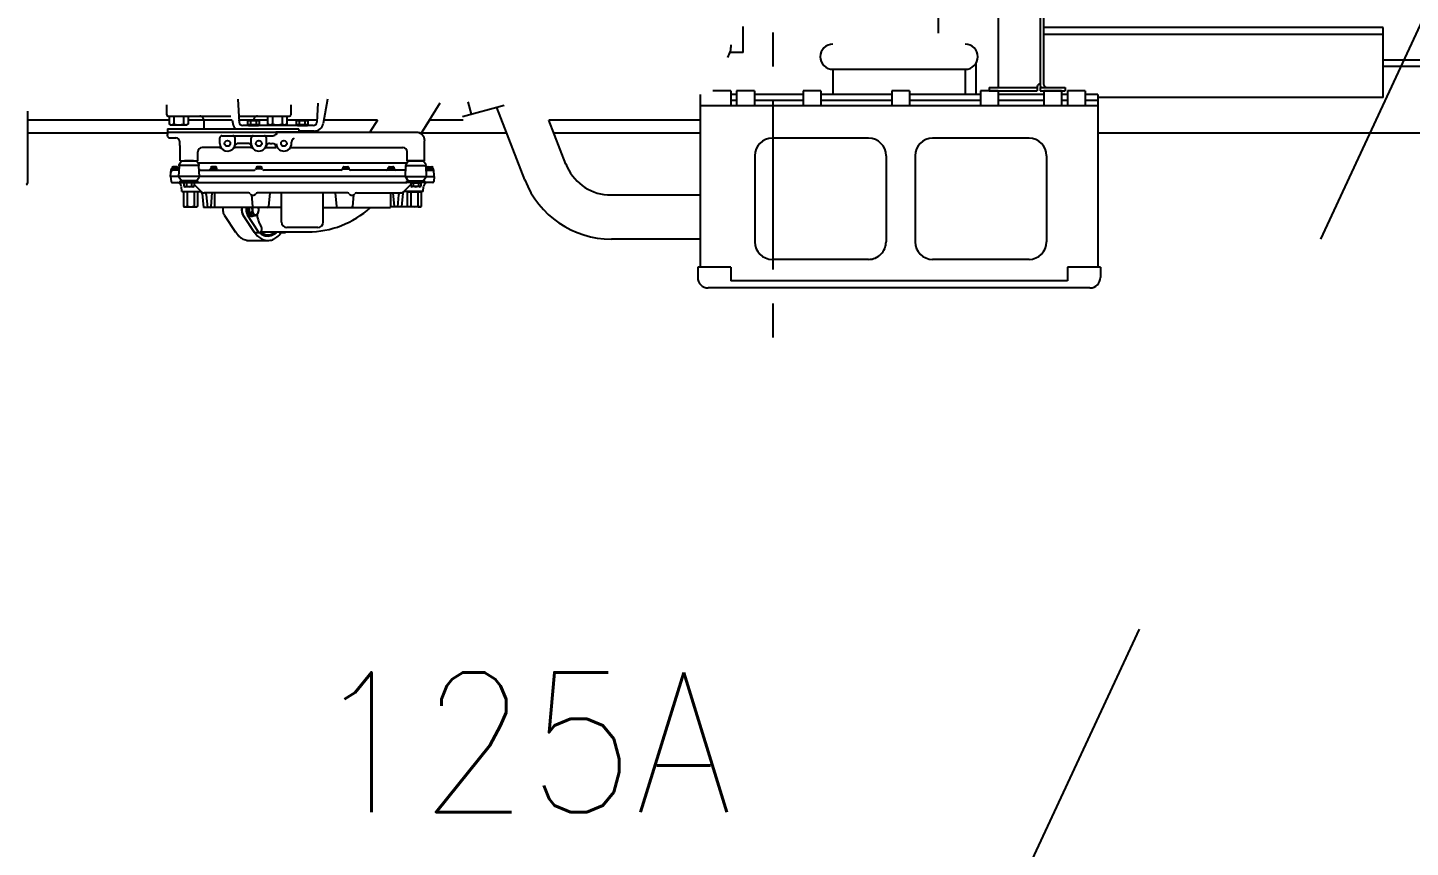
# Model space of a CAD drawing. Header units: millimetres. Extents: x 1638 to 3309, y -435 to 1865.
# Drawn here: x 2375.89 to 2386.1, y -382.56 to -376.51 of the extents above; entities that cross this region are included whole.
import ezdxf
from ezdxf.enums import TextEntityAlignment as Align

# ---------------------------------------------------------------- set-up
doc = ezdxf.new("R2010")
doc.units = ezdxf.units.MM
doc.linetypes.add('CENTER', pattern=[2, 1.25, -0.25, 0.25, -0.25])
doc.linetypes.add('HIDDEN', pattern=[9.525, 6.35, -3.175])
for name, color, linetype in [('25D', 3, 'CENTER'), ('25H', 2, 'HIDDEN'), ('35C', 2, 'Continuous'), ('50C', 7, 'Continuous'), ('GRAPHICS', 2, 'Continuous'), ('Ref-1', 6, 'CENTER')]:
    doc.layers.add(name, color=color, linetype=linetype)
doc.layers.add('ballast', color=1, linetype='HIDDEN', lineweight=25)
doc.styles.add('ROMANS', font='ROMANS.SHX')

# ---------------------------------------------------------------- blocks, each defined once
blk = doc.blocks.new('EXISTING BALLAST SYSTEM')
at = {"layer": '25D', "color": 8}
for p, q in [((2381.392, -369.045), (2381.392, -379.016)), ((2382.611, -371.54), (2382.611, -376.548))]:
    blk.add_line(p, q, dxfattribs=at)
at = {"layer": '25H', "color": 8}
for p, q in [((2385.896, -376.746), (2390.333, -376.746)), ((2385.896, -376.792), (2390.333, -376.792))]:
    blk.add_line(p, q, dxfattribs=at)
at = {"layer": '35C', "color": 8}
for p, q in [((2375.89, -377.284), (2376.928, -377.284)), ((2378.779, -377.284), (2379.425, -377.284)), ((2379.774, -377.284), (2380.855, -377.284)), ((2383.791, -377.284), (2390.333, -377.284))]:
    blk.add_line(p, q, dxfattribs=at)
at = {"layer": '50C', "color": 8}
for p, q in [((2385.896, -376.508), (2383.389, -376.508)), ((2385.896, -377.023), (2385.896, -376.508)), ((2385.896, -376.56), (2383.389, -376.56)), ((2385.896, -377.023), (2383.791, -377.023))]:
    blk.add_line(p, q, dxfattribs=at)
at = {"layer": 'GRAPHICS', "color": 8}
for p, q in [((2383.054, -371.139), (2383.054, -376.949)), ((2383.364, -371.164), (2383.364, -376.924)), ((2383.389, -371.164), (2383.389, -376.924)), ((2383.389, -371.164), (2383.389, -376.924)), ((2381.172, -376.693), (2381.172, -376.5)), ((2381.172, -376.693), (2381.075, -376.693)), ((2381.834, -376.815), (2381.834, -377.003)), ((2381.834, -376.815), (2382.813, -376.815)), ((2382.812, -376.815), (2382.812, -377.003)), ((2382.889, -376.775), (2382.889, -377.003)), ((2383.389, -376.853), (2383.389, -376.924)), ((2383.389, -376.853), (2383.389, -376.924)), ((2377.453, -377.206, 0), (2377.444, -377.036, 0)), ((2378.105, -377.037, 0), (2378.072, -377.217, 0)), ((2380.855, -377.003), (2380.855, -378.276)), ((2381.08, -376.975), (2380.949, -376.975)), ((2381.08, -376.975), (2380.949, -376.975)), ((2381.08, -376.975), (2381.08, -377.086)), ((2381.124, -377.003), (2381.08, -377.003)), ((2381.255, -376.975), (2381.124, -376.975)), ((2381.255, -376.975), (2381.124, -376.975)), ((2381.124, -376.975), (2381.124, -377.086)), ((2381.255, -376.975), (2381.255, -377.086)), ((2381.615, -377.003), (2381.255, -377.003)), ((2381.746, -376.975), (2381.615, -376.975)), ((2381.615, -376.975), (2381.615, -377.086)), ((2381.746, -376.975), (2381.746, -377.086)), ((2382.269, -377.003), (2381.746, -377.003)), ((2382.269, -376.975), (2382.269, -377.086)), ((2382.4, -376.975), (2382.269, -376.975)), ((2382.4, -376.975), (2382.269, -376.975)), ((2382.4, -376.975), (2382.4, -377.086)), ((2382.924, -377.003), (2382.4, -377.003)), ((2383.054, -376.975), (2382.924, -376.975)), ((2382.924, -376.975), (2382.924, -377.086)), ((2382.989, -376.949), (2382.989, -376.975)), ((2382.989, -376.949), (2383.343, -376.949)), ((2382.989, -376.975), (2383.343, -376.975)), ((2383.054, -376.975), (2383.054, -377.086)), ((2383.391, -377.003), (2383.054, -377.003)), ((2383.343, -376.944), (2383.343, -376.975)), ((2383.364, -376.949), (2383.549, -376.949)), ((2383.364, -376.949), (2383.364, -376.975)), ((2383.364, -376.949), (2383.364, -376.975)), ((2383.364, -376.975), (2383.549, -376.975)), ((2383.522, -376.975), (2383.391, -376.975)), ((2383.391, -376.975), (2383.391, -377.086)), ((2383.415, -376.949), (2383.549, -376.949)), ((2383.522, -376.975), (2383.522, -377.086)), ((2383.522, -376.975), (2383.522, -377.086)), ((2383.522, -376.975), (2383.549, -376.975)), ((2383.522, -376.975), (2383.522, -377.003)), ((2383.522, -376.975), (2383.522, -377.003)), ((2383.566, -377.003), (2383.522, -377.003)), ((2383.566, -377.003), (2383.522, -377.003)), ((2383.549, -376.949), (2383.549, -376.975)), ((2383.549, -376.949), (2383.549, -376.975)), ((2383.566, -376.975), (2383.566, -377.086)), ((2383.566, -376.975), (2383.566, -377.003)), ((2383.697, -376.975), (2383.566, -376.975)), ((2383.697, -376.975), (2383.566, -376.975)), ((2383.697, -376.975), (2383.697, -377.086)), ((2383.697, -376.975), (2383.697, -377.003)), ((2383.791, -377.003), (2383.697, -377.003)), ((2383.791, -377.003), (2383.697, -377.003)), ((2383.791, -377.003), (2383.791, -378.276)), ((2383.791, -377.003), (2383.791, -378.276)), ((2375.89, -377.125), (2375.89, -377.657)), ((2376.916, -377.079), (2376.916, -377.152)), ((2377.832, -377.079), (2377.832, -377.152)), ((2378.032, -377.067, 0), (2378.024, -377.206, 0)), ((2378.934, -377.067), (2378.792, -377.293)), ((2379.101, -377.164), (2379.409, -377.081)), ((2379.101, -377.164), (2379.409, -377.081)), ((2379.167, -377.146), (2379.142, -377.055)), ((2379.167, -377.146), (2379.142, -377.055)), ((2379.561, -377.633), (2379.353, -377.097)), ((2382.299, -377.086), (2380.855, -377.086)), ((2381.124, -377.045), (2381.08, -377.045)), ((2381.615, -377.045), (2381.255, -377.045)), ((2382.269, -377.045), (2381.746, -377.045)), ((2383.791, -377.086), (2382.299, -377.086)), ((2382.924, -377.045), (2382.4, -377.045)), ((2383.391, -377.045), (2383.054, -377.045)), ((2383.566, -377.045), (2383.522, -377.045)), ((2383.791, -377.045), (2383.697, -377.045)), ((2376.934, -377.191), (2375.89, -377.191)), ((2376.934, -377.191), (2375.89, -377.191)), ((2375.89, -377.191), (2375.89, -377.657)), ((2376.927, -377.162), (2377.39, -377.162)), ((2376.934, -377.165), (2376.934, -377.22)), ((2377.075, -377.165), (2376.934, -377.165)), ((2376.934, -377.191), (2376.934, -377.22)), ((2376.934, -377.22), (2376.943, -377.225)), ((2376.934, -377.22), (2376.943, -377.225)), ((2376.943, -377.162), (2376.943, -377.165)), ((2376.943, -377.162), (2377.066, -377.162)), ((2376.943, -377.225), (2377.066, -377.225)), ((2376.943, -377.225), (2377.066, -377.225)), ((2376.969, -377.165), (2376.969, -377.22)), ((2377.04, -377.165), (2377.04, -377.22)), ((2377.066, -377.162), (2377.066, -377.165)), ((2377.075, -377.22), (2377.066, -377.225)), ((2377.075, -377.22), (2377.066, -377.225)), ((2377.075, -377.165), (2377.075, -377.22)), ((2377.4, -377.191), (2377.075, -377.191)), ((2377.4, -377.191), (2377.075, -377.191)), ((2377.191, -377.191), (2377.075, -377.191)), ((2377.075, -377.191), (2377.075, -377.22)), ((2377.191, -377.192), (2377.191, -377.255)), ((2377.191, -377.192), (2377.191, -377.255)), ((2377.191, -377.192), (2377.191, -377.255)), ((2377.4, -377.191, 0), (2377.405, -377.217, 0)), ((2377.446, -377.162), (2377.822, -377.162)), ((2377.662, -377.191), (2377.452, -377.191)), ((2377.662, -377.191), (2377.452, -377.191)), ((2377.453, -377.206, 0), (2377.452, -377.191, 0)), ((2377.999, -377.231, 0), (2377.478, -377.231, 0)), ((2377.521, -377.231, 0), (2377.478, -377.231, 0)), ((2377.516, -377.196, 0), (2377.521, -377.193, 0)), ((2377.516, -377.196, 0), (2377.521, -377.193, 0)), ((2377.516, -377.227, 0), (2377.516, -377.196, 0)), ((2377.516, -377.227, 0), (2377.516, -377.196, 0)), ((2377.521, -377.227, 0), (2377.516, -377.227, 0)), ((2377.601, -377.227, 0), (2377.516, -377.227, 0)), ((2377.521, -377.193, 0), (2377.595, -377.193, 0)), ((2377.521, -377.193, 0), (2377.595, -377.193, 0)), ((2377.521, -377.231, 0), (2377.521, -377.227, 0)), ((2377.521, -377.231, 0), (2377.521, -377.227, 0)), ((2377.521, -377.231, 0), (2377.595, -377.231, 0)), ((2377.537, -377.227, 0), (2377.537, -377.196, 0)), ((2377.662, -377.191), (2377.557, -377.191)), ((2377.662, -377.191), (2377.557, -377.191)), ((2377.579, -377.227, 0), (2377.579, -377.196, 0)), ((2377.601, -377.196, 0), (2377.595, -377.193, 0)), ((2377.601, -377.196, 0), (2377.595, -377.193, 0)), ((2377.595, -377.231, 0), (2377.595, -377.227, 0)), ((2377.595, -377.231, 0), (2377.595, -377.227, 0)), ((2377.601, -377.227, 0), (2377.595, -377.227, 0)), ((2377.882, -377.231, 0), (2377.595, -377.231, 0)), ((2377.601, -377.227, 0), (2377.601, -377.196, 0)), ((2377.601, -377.227, 0), (2377.601, -377.196, 0)), ((2377.804, -377.165), (2377.662, -377.165)), ((2377.662, -377.165), (2377.662, -377.22)), ((2377.662, -377.191), (2377.662, -377.22)), ((2377.662, -377.22), (2377.671, -377.225)), ((2377.662, -377.22), (2377.671, -377.225)), ((2377.671, -377.162), (2377.794, -377.162)), ((2377.671, -377.162), (2377.671, -377.165)), ((2377.671, -377.225), (2377.794, -377.225)), ((2377.671, -377.225), (2377.794, -377.225)), ((2377.697, -377.165), (2377.697, -377.22)), ((2377.768, -377.165), (2377.768, -377.22)), ((2377.794, -377.162), (2377.794, -377.165)), ((2377.804, -377.22), (2377.794, -377.225)), ((2377.804, -377.22), (2377.794, -377.225)), ((2377.804, -377.165), (2377.804, -377.22)), ((2377.961, -377.191), (2377.804, -377.191)), ((2378.025, -377.191), (2377.804, -377.191)), ((2377.961, -377.191), (2377.804, -377.191)), ((2378.025, -377.191), (2377.804, -377.191)), ((2377.804, -377.191), (2377.804, -377.22)), ((2377.876, -377.196, 0), (2377.882, -377.193, 0)), ((2377.876, -377.196, 0), (2377.882, -377.193, 0)), ((2377.876, -377.227, 0), (2377.876, -377.196, 0)), ((2377.876, -377.227, 0), (2377.876, -377.196, 0)), ((2377.961, -377.227, 0), (2377.876, -377.227, 0)), ((2377.882, -377.227, 0), (2377.876, -377.227, 0)), ((2377.882, -377.193, 0), (2377.956, -377.193, 0)), ((2377.882, -377.193, 0), (2377.956, -377.193, 0)), ((2377.882, -377.231, 0), (2377.882, -377.227, 0)), ((2377.882, -377.231, 0), (2377.882, -377.227, 0)), ((2377.882, -377.231, 0), (2377.956, -377.231, 0)), ((2377.898, -377.227, 0), (2377.898, -377.196, 0)), ((2377.94, -377.227, 0), (2377.94, -377.196, 0)), ((2377.961, -377.196, 0), (2377.956, -377.193, 0)), ((2377.961, -377.196, 0), (2377.956, -377.193, 0)), ((2377.956, -377.231, 0), (2377.956, -377.227, 0)), ((2377.956, -377.231, 0), (2377.956, -377.227, 0)), ((2377.961, -377.227, 0), (2377.956, -377.227, 0)), ((2377.999, -377.231, 0), (2377.956, -377.231, 0)), ((2378.025, -377.191), (2377.961, -377.191)), ((2377.961, -377.227, 0), (2377.961, -377.196, 0)), ((2377.961, -377.227, 0), (2377.961, -377.196, 0)), ((2378.025, -377.191, 0), (2378.024, -377.206, 0)), ((2378.077, -377.191, 0), (2378.072, -377.217, 0)), ((2378.472, -377.191), (2378.077, -377.191)), ((2378.472, -377.191), (2378.077, -377.191)), ((2378.472, -377.191), (2378.416, -377.281)), ((2378.856, -377.191), (2378.792, -377.293)), ((2379.106, -377.191), (2378.856, -377.191)), ((2379.106, -377.191), (2378.856, -377.191)), ((2380.855, -377.191), (2379.737, -377.191)), ((2380.855, -377.191), (2379.737, -377.191)), ((2379.864, -377.515), (2379.737, -377.191)), ((2380.855, -377.191), (2380.855, -378.276)), ((2376.922, -377.255, 0), (2377.891, -377.255, 0)), ((2376.922, -377.255, 0), (2377.891, -377.255, 0)), ((2376.922, -377.255, 0), (2377.891, -377.255, 0)), ((2376.922, -377.255, 0), (2376.922, -377.297, 0)), ((2376.922, -377.255, 0), (2376.922, -377.297, 0)), ((2376.922, -377.307, 0), (2376.922, -377.297, 0)), ((2376.922, -377.307, 0), (2376.922, -377.297, 0)), ((2376.938, -377.281, 0), (2377.741, -377.281, 0)), ((2376.938, -377.322, 0), (2376.984, -377.322, 0)), ((2376.938, -377.322, 0), (2376.984, -377.322, 0)), ((2377.308, -377.363, 0), (2377.308, -377.322, 0)), ((2377.324, -377.307, 0), (2377.7, -377.307, 0)), ((2377.422, -377.363, 0), (2377.422, -377.322, 0)), ((2377.54, -377.363, 0), (2377.54, -377.322, 0)), ((2377.654, -377.363, 0), (2377.654, -377.322, 0)), ((2377.848, -377.281, 0), (2377.722, -377.281, 0)), ((2377.741, -377.281, 0), (2377.85, -377.281, 0)), ((2377.927, -377.281, 0), (2377.85, -377.281, 0)), ((2377.85, -377.281, 0), (2378.76, -377.281, 0)), ((2378.006, -377.272), (2377.896, -377.272)), ((2378.006, -377.272), (2377.896, -377.272)), ((2377.916, -377.281, 0), (2378.76, -377.281, 0)), ((2377.916, -377.281, 0), (2378.76, -377.281, 0)), ((2378.821, -377.492, 0), (2378.821, -377.343, 0)), ((2378.821, -377.492, 0), (2378.821, -377.343, 0)), ((2382.098, -377.325), (2381.387, -377.325)), ((2382.098, -377.325), (2381.387, -377.325)), ((2383.283, -377.325), (2382.571, -377.325)), ((2383.283, -377.325), (2382.571, -377.325)), ((2377.015, -377.353, 0), (2377.016, -377.353, 0)), ((2377.015, -377.379, 0), (2377.015, -377.353, 0)), ((2377.015, -377.379, 0), (2377.015, -377.353, 0)), ((2377.015, -377.353, 0), (2377.016, -377.353, 0)), ((2377.016, -377.492, 0), (2377.016, -377.386, 0)), ((2377.016, -377.492, 0), (2377.016, -377.386, 0)), ((2377.147, -377.492, 0), (2377.147, -377.425, 0)), ((2377.303, -377.394, 0), (2377.178, -377.394, 0)), ((2377.535, -377.394, 0), (2377.427, -377.394, 0)), ((2377.515, -377.363, 0), (2377.447, -377.363, 0)), ((2377.659, -377.394, 0), (2377.726, -377.394, 0)), ((2377.679, -377.363, 0), (2377.695, -377.363, 0)), ((2377.83, -377.394, 0), (2378.66, -377.394, 0)), ((2377.839, -377.363, 0), (2377.839, -377.353, 0)), ((2378.691, -377.492, 0), (2378.691, -377.425, 0)), ((2376.954, -377.551, 0), (2377, -377.551, 0)), ((2376.954, -377.551, 0), (2377, -377.551, 0)), ((2376.957, -377.539, 0), (2376.956, -377.548, 0)), ((2376.957, -377.539, 0), (2376.956, -377.548, 0)), ((2376.996, -377.55, 0), (2376.959, -377.55, 0)), ((2376.996, -377.55, 0), (2376.959, -377.55, 0)), ((2376.991, -377.535, 0), (2376.964, -377.535, 0)), ((2376.991, -377.535, 0), (2376.964, -377.535, 0)), ((2376.998, -377.548, 0), (2376.997, -377.539, 0)), ((2376.998, -377.548, 0), (2376.997, -377.539, 0)), ((2377.008, -377.532, 0), (2377.005, -377.608, 0)), ((2377.007, -377.521, 0), (2377.026, -377.492, 0)), ((2377.007, -377.521, 0), (2377.026, -377.492, 0)), ((2377.009, -377.525, 0), (2377.007, -377.557, 0)), ((2377.009, -377.525, 0), (2377.008, -377.544, 0)), ((2377.154, -377.525, 0), (2377.009, -377.525, 0)), ((2377.016, -377.492, 0), (2377.026, -377.492, 0)), ((2377.016, -377.492, 0), (2377.026, -377.492, 0)), ((2377.016, -377.492, 0), (2377.147, -377.492, 0)), ((2377.016, -377.492, 0), (2377.147, -377.492, 0)), ((2377.086, -377.525, 0), (2377.016, -377.525, 0)), ((2377.114, -377.492, 0), (2377.049, -377.492, 0)), ((2377.147, -377.525, 0), (2377.086, -377.525, 0)), ((2377.156, -377.521, 0), (2377.137, -377.492, 0)), ((2378.689, -377.51, 0), (2377.149, -377.51, 0)), ((2377.159, -377.608, 0), (2377.155, -377.532, 0)), ((2377.287, -377.551, 0), (2377.241, -377.551, 0)), ((2377.287, -377.551, 0), (2377.241, -377.551, 0)), ((2377.244, -377.539, 0), (2377.243, -377.548, 0)), ((2377.244, -377.539, 0), (2377.243, -377.548, 0)), ((2377.282, -377.55, 0), (2377.245, -377.55, 0)), ((2377.278, -377.535, 0), (2377.25, -377.535, 0)), ((2377.285, -377.548, 0), (2377.284, -377.539, 0)), ((2377.285, -377.548, 0), (2377.284, -377.539, 0)), ((2377.621, -377.551, 0), (2377.576, -377.551, 0)), ((2377.579, -377.539, 0), (2377.578, -377.548, 0)), ((2377.617, -377.55, 0), (2377.58, -377.55, 0)), ((2377.612, -377.535, 0), (2377.585, -377.535, 0)), ((2377.62, -377.548, 0), (2377.619, -377.539, 0)), ((2378.216, -377.551, 0), (2378.262, -377.551, 0)), ((2378.218, -377.548, 0), (2378.219, -377.539, 0)), ((2378.22, -377.55, 0), (2378.257, -377.55, 0)), ((2378.225, -377.535, 0), (2378.253, -377.535, 0)), ((2378.259, -377.539, 0), (2378.26, -377.548, 0)), ((2378.551, -377.551, 0), (2378.596, -377.551, 0)), ((2378.553, -377.548, 0), (2378.554, -377.539, 0)), ((2378.555, -377.55, 0), (2378.592, -377.55, 0)), ((2378.56, -377.535, 0), (2378.593, -377.537, 0)), ((2378.594, -377.539, 0), (2378.595, -377.548, 0)), ((2378.679, -377.608, 0), (2378.683, -377.532, 0)), ((2378.681, -377.521, 0), (2378.7, -377.492, 0)), ((2378.683, -377.525, 0), (2378.828, -377.525, 0)), ((2378.821, -377.492, 0), (2378.69, -377.492, 0)), ((2378.69, -377.525, 0), (2378.751, -377.525, 0)), ((2378.691, -377.492, 0), (2378.821, -377.492, 0)), ((2378.723, -377.492, 0), (2378.789, -377.492, 0)), ((2378.751, -377.525, 0), (2378.822, -377.525, 0)), ((2378.831, -377.521, 0), (2378.811, -377.492, 0)), ((2378.821, -377.492, 0), (2378.811, -377.492, 0)), ((2378.811, -377.492, 0), (2378.821, -377.492, 0)), ((2378.831, -377.521, 0), (2378.811, -377.492, 0)), ((2378.829, -377.525, 0), (2378.831, -377.557, 0)), ((2378.829, -377.525, 0), (2378.83, -377.544, 0)), ((2378.829, -377.532, 0), (2378.833, -377.608, 0)), ((2378.883, -377.551, 0), (2378.838, -377.551, 0)), ((2378.883, -377.551, 0), (2378.838, -377.551, 0)), ((2378.839, -377.548, 0), (2378.84, -377.539, 0)), ((2378.839, -377.548, 0), (2378.84, -377.539, 0)), ((2378.842, -377.55, 0), (2378.879, -377.55, 0)), ((2378.842, -377.55, 0), (2378.879, -377.55, 0)), ((2378.847, -377.535, 0), (2378.874, -377.535, 0)), ((2378.847, -377.535, 0), (2378.874, -377.535, 0)), ((2378.88, -377.539, 0), (2378.881, -377.548, 0)), ((2378.88, -377.539, 0), (2378.881, -377.548, 0)), ((2381.258, -377.454), (2381.258, -378.09)), ((2381.258, -377.454), (2381.258, -378.09)), ((2382.227, -377.454), (2382.227, -378.09)), ((2382.227, -377.454), (2382.227, -378.09)), ((2382.443, -377.454), (2382.443, -378.09)), ((2382.443, -377.454), (2382.443, -378.09)), ((2383.412, -377.454), (2383.412, -378.09)), ((2383.412, -377.454), (2383.412, -378.09)), ((2376.946, -377.608, 0), (2376.949, -377.556, 0)), ((2376.946, -377.608, 0), (2376.949, -377.556, 0)), ((2376.946, -377.608, 0), (2376.95, -377.644, 0)), ((2376.946, -377.608, 0), (2376.95, -377.644, 0)), ((2377.085, -377.608, 0), (2376.946, -377.608, 0)), ((2376.957, -377.651, 0), (2377.049, -377.651, 0)), ((2376.957, -377.651, 0), (2377, -377.651, 0)), ((2377, -377.561, 0), (2376.963, -377.561, 0)), ((2377.026, -377.64, 0), (2377.007, -377.612, 0)), ((2377.016, -377.65, 0), (2377.016, -377.64, 0)), ((2377.147, -377.64, 0), (2377.016, -377.64, 0)), ((2377.147, -377.65, 0), (2377.016, -377.65, 0)), ((2377.114, -377.64, 0), (2377.049, -377.64, 0)), ((2377.049, -377.65, 0), (2377.049, -377.654, 0)), ((2377.049, -377.65, 0), (2377.114, -377.65, 0)), ((2378.684, -377.608, 0), (2377.085, -377.608, 0)), ((2377.114, -377.65, 0), (2377.114, -377.654, 0)), ((2377.114, -377.651, 0), (2378.69, -377.651, 0)), ((2377.137, -377.64, 0), (2377.156, -377.612, 0)), ((2377.147, -377.65, 0), (2377.147, -377.64, 0)), ((2377.164, -377.561, 0), (2377.386, -377.561, 0)), ((2377.386, -377.561, 0), (2377.563, -377.561, 0)), ((2378.204, -377.561, 0), (2377.634, -377.561, 0)), ((2378.452, -377.561, 0), (2378.274, -377.561, 0)), ((2378.674, -377.561, 0), (2378.452, -377.561, 0)), ((2378.7, -377.64, 0), (2378.681, -377.612, 0)), ((2378.684, -377.608, 0), (2378.891, -377.608, 0)), ((2378.69, -377.65, 0), (2378.69, -377.64, 0)), ((2378.69, -377.64, 0), (2378.822, -377.64, 0)), ((2378.69, -377.65, 0), (2378.822, -377.65, 0)), ((2378.723, -377.64, 0), (2378.789, -377.64, 0)), ((2378.723, -377.65, 0), (2378.723, -377.654, 0)), ((2378.789, -377.65, 0), (2378.723, -377.65, 0)), ((2378.789, -377.65, 0), (2378.789, -377.654, 0)), ((2378.88, -377.651, 0), (2378.789, -377.651, 0)), ((2378.811, -377.64, 0), (2378.83, -377.612, 0)), ((2378.822, -377.65, 0), (2378.822, -377.64, 0)), ((2378.838, -377.561, 0), (2378.874, -377.561, 0)), ((2378.88, -377.651, 0), (2378.843, -377.651, 0)), ((2378.891, -377.608, 0), (2378.888, -377.644, 0)), ((2378.891, -377.608, 0), (2378.888, -377.644, 0)), ((2378.891, -377.608, 0), (2378.889, -377.556, 0)), ((2378.891, -377.608, 0), (2378.889, -377.556, 0)), ((2377.028, -377.718, 0), (2377.025, -377.68, 0)), ((2377.028, -377.718, 0), (2377.025, -377.68, 0)), ((2377.028, -377.718, 0), (2377.048, -377.718, 0)), ((2377.028, -377.718, 0), (2377.165, -377.718, 0)), ((2377.041, -377.721, 0), (2377.041, -377.828, 0)), ((2377.041, -377.721, 0), (2377.041, -377.828, 0)), ((2377.145, -377.721, 0), (2377.041, -377.721, 0)), ((2377.048, -377.721, 0), (2377.041, -377.721, 0)), ((2377.044, -377.654, 0), (2377.044, -377.679, 0)), ((2377.12, -377.654, 0), (2377.044, -377.654, 0)), ((2377.044, -377.679, 0), (2377.049, -377.682, 0)), ((2377.048, -377.718, 0), (2377.048, -377.721, 0)), ((2377.048, -377.718, 0), (2377.048, -377.721, 0)), ((2377.048, -377.718, 0), (2377.138, -377.718, 0)), ((2377.049, -377.682, 0), (2377.114, -377.682, 0)), ((2377.063, -377.654, 0), (2377.063, -377.679, 0)), ((2377.067, -377.721, 0), (2377.067, -377.828, 0)), ((2377.101, -377.654, 0), (2377.101, -377.679, 0)), ((2377.12, -377.679, 0), (2377.114, -377.682, 0)), ((2377.119, -377.721, 0), (2377.119, -377.828, 0)), ((2377.12, -377.654, 0), (2377.12, -377.679, 0)), ((2377.12, -377.667, 0), (2377.173, -377.72, 0)), ((2377.138, -377.718, 0), (2377.165, -377.718, 0)), ((2377.138, -377.718, 0), (2377.138, -377.721, 0)), ((2377.138, -377.718, 0), (2377.138, -377.721, 0)), ((2377.145, -377.721, 0), (2377.138, -377.721, 0)), ((2377.145, -377.721, 0), (2377.145, -377.828, 0)), ((2377.145, -377.721, 0), (2377.145, -377.828, 0)), ((2377.178, -377.732, 0), (2377.188, -377.836, 0)), ((2377.178, -377.732, 0), (2377.188, -377.836, 0)), ((2377.451, -377.729, 0), (2377.194, -377.729, 0)), ((2377.209, -377.743, 0), (2377.217, -377.836, 0)), ((2377.251, -377.729, 0), (2377.243, -377.829, 0)), ((2377.269, -377.729, 0), (2377.269, -377.836, 0)), ((2377.52, -377.729, 0), (2377.452, -377.729, 0)), ((2377.542, -377.743, 0), (2377.549, -377.829, 0)), ((2378.252, -377.729, 0), (2377.586, -377.729, 0)), ((2377.677, -377.729, 0), (2377.668, -377.829, 0)), ((2377.765, -377.944, 0), (2377.765, -377.729, 0)), ((2378.073, -377.944, 0), (2378.073, -377.729, 0)), ((2378.161, -377.729, 0), (2378.17, -377.829, 0)), ((2378.296, -377.743, 0), (2378.288, -377.829, 0)), ((2378.318, -377.729, 0), (2378.386, -377.729, 0)), ((2378.387, -377.729, 0), (2378.643, -377.729, 0)), ((2378.569, -377.729, 0), (2378.569, -377.831, 0)), ((2378.586, -377.729, 0), (2378.595, -377.829, 0)), ((2378.628, -377.743, 0), (2378.621, -377.83, 0)), ((2378.659, -377.732, 0), (2378.651, -377.829, 0)), ((2378.718, -377.667, 0), (2378.665, -377.72, 0)), ((2378.81, -377.718, 0), (2378.673, -377.718, 0)), ((2378.692, -377.721, 0), (2378.692, -377.824, 0)), ((2378.692, -377.721, 0), (2378.796, -377.721, 0)), ((2378.699, -377.718, 0), (2378.699, -377.721, 0)), ((2378.789, -377.718, 0), (2378.699, -377.718, 0)), ((2378.718, -377.654, 0), (2378.718, -377.679, 0)), ((2378.718, -377.654, 0), (2378.794, -377.654, 0)), ((2378.718, -377.679, 0), (2378.723, -377.682, 0)), ((2378.718, -377.721, 0), (2378.718, -377.828, 0)), ((2378.789, -377.682, 0), (2378.723, -377.682, 0)), ((2378.737, -377.654, 0), (2378.737, -377.679, 0)), ((2378.77, -377.721, 0), (2378.77, -377.828, 0)), ((2378.775, -377.654, 0), (2378.775, -377.679, 0)), ((2378.794, -377.679, 0), (2378.789, -377.682, 0)), ((2378.789, -377.718, 0), (2378.789, -377.721, 0)), ((2378.789, -377.718, 0), (2378.789, -377.721, 0)), ((2378.81, -377.718, 0), (2378.789, -377.718, 0)), ((2378.789, -377.721, 0), (2378.796, -377.721, 0)), ((2378.794, -377.654, 0), (2378.794, -377.679, 0)), ((2378.796, -377.721, 0), (2378.796, -377.828, 0)), ((2378.796, -377.721, 0), (2378.796, -377.828, 0)), ((2378.81, -377.718, 0), (2378.813, -377.68, 0)), ((2378.81, -377.718, 0), (2378.813, -377.68, 0)), ((2380.855, -377.744), (2380.17, -377.744)), ((2380.855, -377.744), (2380.17, -377.744)), ((2377.041, -377.828, 0), (2377.048, -377.831, 0)), ((2377.056, -377.831, 0), (2377.132, -377.831, 0)), ((2377.056, -377.831, 0), (2377.132, -377.831, 0)), ((2377.333, -377.836, 0), (2377.188, -377.836, 0)), ((2377.765, -377.836, 0), (2377.188, -377.836, 0)), ((2378.073, -377.836, 0), (2378.569, -377.836, 0)), ((2378.42, -377.836, 0), (2378.569, -377.836, 0)), ((2378.782, -377.831, 0), (2378.569, -377.831, 0)), ((2378.782, -377.831, 0), (2378.569, -377.831, 0)), ((2378.569, -377.831, 0), (2378.569, -377.836, 0)), ((2378.796, -377.828, 0), (2378.789, -377.831, 0)), ((2377.343, -377.894), (2377.424, -378.017)), ((2377.343, -377.894), (2377.424, -378.017)), ((2377.481, -377.894), (2377.562, -378.017)), ((2377.559, -378.013), (2377.482, -377.892)), ((2377.591, -378.013), (2377.513, -377.892)), ((2377.529, -377.875), (2377.547, -377.875)), ((2377.541, -377.899), (2377.55, -377.899)), ((2377.553, -377.896), (2377.57, -377.896)), ((2377.571, -378.021), (2377.603, -378.021)), ((2377.612, -378.016), (2377.958, -378.016)), ((2377.756, -378.021), (2377.787, -378.021)), ((2377.762, -378.021), (2377.787, -378.021)), ((2377.797, -378.016), (2377.958, -378.016)), ((2378.033, -377.984, 0), (2377.804, -377.984, 0)), ((2377.526, -378.08), (2377.664, -378.08)), ((2377.526, -378.08), (2377.664, -378.08)), ((2380.855, -378.071), (2380.2, -378.071)), ((2380.855, -378.071), (2380.2, -378.071)), ((2382.098, -378.219), (2381.387, -378.219)), ((2382.098, -378.219), (2381.387, -378.219)), ((2383.283, -378.219), (2382.571, -378.219)), ((2383.283, -378.219), (2382.571, -378.219)), ((2381.08, -378.276), (2380.837, -378.276)), ((2380.837, -378.276), (2380.837, -378.353)), ((2380.837, -378.276), (2380.837, -378.353)), ((2380.855, -378.276), (2380.837, -378.276)), ((2381.08, -378.276), (2381.08, -378.378)), ((2383.809, -378.276), (2383.566, -378.276)), ((2383.566, -378.276), (2383.566, -378.378)), ((2383.809, -378.276), (2383.791, -378.276)), ((2383.809, -378.276), (2383.809, -378.353)), ((2383.809, -378.276), (2383.809, -378.353)), ((2383.732, -378.43), (2380.914, -378.43)), ((2383.732, -378.43), (2380.914, -378.43)), ((2382.335, -378.378), (2381.08, -378.378)), ((2383.566, -378.378), (2382.335, -378.378))]:
    blk.add_line(p, q, dxfattribs=at)
for centre in [(2377.365, -377.363, 0), (2377.597, -377.363, 0), (2377.782, -377.363, 0)]:
    blk.add_circle(centre, 0.0211, dxfattribs=at)
for centre, radius, start, end in [((2381.834, -376.723), 0.0927, 89.8841, 180.0605), ((2382.812, -376.723), 0.0927, 0.0637, 90.1159), ((2380.899, -376.635), 0.185, 330.0001, 0), ((2381.834, -376.723), 0.0927, 180.0637, 270.1162), ((2382.812, -376.723), 0.0927, 269.8845, 0.0605), ((2383.364, -376.944), 0.0206, 90, 180), ((2383.415, -376.924), 0.0515, 180, 210.0002), ((2383.415, -376.924), 0.0258, 180, 270), ((2383.415, -376.924), 0.0258, 180, 270), ((2376.927, -377.152), 0.0103, 180.0286, 270), ((2376.952, -377.192), 0.0326, 237.1381, 302.8695), ((2377.005, -377.102), 0.123, 253.2219, 286.7804), ((2377.058, -377.192), 0.0326, 237.1305, 302.8619), ((2377.161, -377.193), 0.0309, 359.9905, 90.0095), ((2377.471, -377.205, 0), 0.067, 190.4101, 228.9297), ((2377.471, -377.205, 0), 0.067, 190.4101, 228.9297), ((2377.478, -377.205, 0), 0.0258, 183.0038, 270), ((2377.478, -377.205, 0), 0.0258, 183.0038, 270), ((2377.526, -377.212, 0), 0.0196, 57.1253, 122.8747), ((2377.558, -377.266, 0), 0.0736, 73.2201, 106.7799), ((2377.588, -377.193), 0.0309, 90, 180.0095), ((2377.59, -377.212, 0), 0.0196, 57.1253, 122.8621), ((2377.68, -377.192), 0.0326, 237.1305, 302.8619), ((2377.733, -377.102), 0.123, 253.2226, 286.7797), ((2377.786, -377.192), 0.0326, 237.1305, 302.8619), ((2377.822, -377.152), 0.0103, 270, 359.9714), ((2377.887, -377.212, 0), 0.0196, 57.1379, 122.8747), ((2377.919, -377.266, 0), 0.0736, 73.2201, 106.7799), ((2377.951, -377.212, 0), 0.0196, 57.1253, 122.8621), ((2377.999, -377.205, 0), 0.0258, 270, 356.9962), ((2377.999, -377.205, 0), 0.0258, 270, 356.9962), ((2378.006, -377.205, 0), 0.067, 270, 349.5899), ((2378.006, -377.205, 0), 0.067, 270, 349.5899), ((2376.938, -377.297, 0), 0.0155, 90, 180), ((2376.938, -377.307, 0), 0.0155, 180, 270), ((2376.938, -377.307, 0), 0.0155, 180, 270), ((2376.984, -377.353, 0), 0.0309, 0, 90), ((2376.984, -377.353, 0), 0.0309, 0, 90), ((2377.324, -377.322, 0), 0.0155, 90, 180), ((2377.406, -377.322, 0), 0.0155, 0, 90), ((2377.556, -377.322, 0), 0.0155, 90, 180), ((2377.638, -377.322, 0), 0.0155, 0, 90), ((2377.7, -377.276, 0), 0.0309, 270, 333.5972), ((2377.741, -377.297, 0), 0.0155, 90, 180), ((2377.87, -377.353, 0), 0.0309, 111.3262, 180), ((2377.916, -377.255, 0), 0.0258, 180, 270), ((2377.916, -377.255, 0), 0.0258, 180, 270), ((2378.76, -377.343, 0), 0.0618, 0, 90), ((2378.76, -377.343, 0), 0.0618, 0, 90), ((2381.387, -377.454), 0.129, 90, 180), ((2381.387, -377.454), 0.129, 90, 180), ((2382.098, -377.454), 0.129, 0, 90), ((2382.098, -377.454), 0.129, 0, 90), ((2382.571, -377.454), 0.129, 90, 180), ((2382.571, -377.454), 0.129, 90, 180), ((2383.283, -377.454), 0.129, 0, 90), ((2383.283, -377.454), 0.129, 0, 90), ((2377.03, -377.379, 0), 0.0155, 180, 205.745), ((2377.178, -377.425, 0), 0.0309, 90, 180), ((2377.303, -377.425, 0), 0.0309, 44.8987, 90), ((2377.365, -377.363, 0), 0.0567, 180, 328.025), ((2377.427, -377.425, 0), 0.0309, 90, 135.1013), ((2377.365, -377.363, 0), 0.0567, 328.0366, 0), ((2377.447, -377.394, 0), 0.0309, 90, 159.3266), ((2377.515, -377.394, 0), 0.0309, 20.67, 90), ((2377.535, -377.425, 0), 0.0309, 44.8987, 90), ((2377.597, -377.363, 0), 0.0567, 180, 0), ((2377.659, -377.425, 0), 0.0309, 90, 135.1013), ((2377.679, -377.394, 0), 0.0309, 90, 159.3266), ((2377.695, -377.394, 0), 0.0309, 0, 90), ((2377.782, -377.363, 0), 0.0567, 180, 0), ((2378.66, -377.425, 0), 0.0309, 0, 90), ((2376.954, -377.556, 0), 0.00515, 90, 177.0173), ((2376.954, -377.556, 0), 0.00515, 90, 177.0173), ((2376.959, -377.548, 0), 0.00257, 175.065, 270), ((2376.959, -377.548, 0), 0.00257, 175.065, 270), ((2376.96, -377.539, 0), 0.00257, 125.631, 175.065), ((2376.96, -377.539, 0), 0.00257, 125.631, 175.065), ((2376.964, -377.545, 0), 0.00916, 90, 125.6462), ((2376.964, -377.545, 0), 0.00916, 90, 125.6462), ((2376.991, -377.545, 0), 0.00917, 54.3538, 90), ((2376.991, -377.545, 0), 0.00917, 54.3538, 90), ((2376.995, -377.539, 0), 0.00258, 4.9251, 54.2759), ((2376.995, -377.539, 0), 0.00258, 4.9251, 54.2759), ((2376.996, -377.548, 0), 0.00258, 270, 4.935), ((2376.996, -377.548, 0), 0.00258, 270, 4.935), ((2377, -377.543, 0), 0.00773, 270, 356.0995), ((2377, -377.543, 0), 0.00773, 270, 356.0995), ((2377.009, -377.523, 0), 0.00257, 146.3417, 270), ((2377.009, -377.523, 0), 0.00257, 146.3417, 261.3003), ((2377.016, -377.533, 0), 0.00773, 90, 176.9812), ((2377.147, -377.533, 0), 0.00773, 3.0188, 90), ((2377.154, -377.523, 0), 0.00258, 270, 33.6583), ((2377.241, -377.556, 0), 0.00515, 90, 169.6234), ((2377.241, -377.556, 0), 0.00515, 90, 169.6234), ((2377.245, -377.548, 0), 0.00257, 175.065, 270), ((2377.246, -377.539, 0), 0.00257, 125.631, 175.065), ((2377.25, -377.545, 0), 0.00916, 90, 125.6462), ((2377.278, -377.545, 0), 0.00917, 54.3538, 90), ((2377.282, -377.548, 0), 0.00258, 270, 4.935), ((2377.281, -377.539, 0), 0.00257, 4.935, 54.369), ((2377.287, -377.556, 0), 0.00515, 10.3663, 90), ((2377.287, -377.556, 0), 0.00515, 10.3663, 90), ((2377.576, -377.556, 0), 0.00515, 90, 169.6234), ((2377.58, -377.548, 0), 0.00257, 175.065, 270), ((2377.581, -377.539, 0), 0.00257, 125.631, 175.065), ((2377.585, -377.545, 0), 0.00916, 90, 125.6462), ((2377.612, -377.545, 0), 0.00917, 54.3538, 90), ((2377.617, -377.548, 0), 0.00258, 270, 4.935), ((2377.616, -377.539, 0), 0.00257, 4.935, 54.369), ((2377.621, -377.556, 0), 0.00515, 10.3663, 90), ((2378.216, -377.556, 0), 0.00515, 90, 169.6337), ((2378.22, -377.548, 0), 0.00257, 175.065, 270), ((2378.221, -377.539, 0), 0.00257, 125.631, 175.065), ((2378.225, -377.545, 0), 0.00916, 90, 125.6462), ((2378.253, -377.545, 0), 0.00917, 54.3538, 90), ((2378.257, -377.548, 0), 0.00258, 270, 4.935), ((2378.256, -377.539, 0), 0.00257, 4.935, 54.369), ((2378.262, -377.556, 0), 0.00515, 10.4227, 90), ((2378.551, -377.556, 0), 0.00515, 90, 169.6337), ((2378.555, -377.548, 0), 0.00257, 175.065, 270), ((2378.56, -377.545, 0), 0.00916, 90, 125.6462), ((2378.587, -377.545, 0), 0.00917, 54.3538, 90), ((2378.592, -377.548, 0), 0.00258, 270, 4.935), ((2378.591, -377.539, 0), 0.00257, 4.935, 54.369), ((2378.596, -377.556, 0), 0.00515, 10.4227, 90), ((2378.683, -377.523, 0), 0.00257, 146.3417, 270), ((2378.69, -377.533, 0), 0.00773, 90, 176.9812), ((2378.822, -377.533, 0), 0.00773, 3.0188, 89.9618), ((2378.828, -377.523, 0), 0.00258, 270, 33.6583), ((2378.828, -377.523, 0), 0.00258, 270, 33.6583), ((2378.838, -377.543, 0), 0.00772, 183.9005, 270), ((2378.838, -377.543, 0), 0.00772, 183.9005, 270), ((2378.842, -377.548, 0), 0.00257, 175.065, 270), ((2378.842, -377.548, 0), 0.00257, 175.065, 270), ((2378.843, -377.539, 0), 0.00258, 125.7241, 175.065), ((2378.843, -377.539, 0), 0.00258, 125.7241, 175.065), ((2378.847, -377.545, 0), 0.00917, 90, 125.6275), ((2378.847, -377.545, 0), 0.00917, 90, 125.6275), ((2378.874, -377.545, 0), 0.00917, 54.3725, 90), ((2378.874, -377.545, 0), 0.00917, 54.3725, 90), ((2378.878, -377.539, 0), 0.00257, 4.935, 54.2759), ((2378.878, -377.539, 0), 0.00257, 4.935, 54.2759), ((2378.879, -377.548, 0), 0.00258, 270, 4.935), ((2378.879, -377.548, 0), 0.00258, 270, 4.935), ((2378.883, -377.556, 0), 0.00515, 2.9827, 90), ((2378.883, -377.556, 0), 0.00515, 2.9827, 90), ((2380.2, -377.384), 0.361, 201.2544, 265.1605), ((2380.2, -377.384), 0.361, 201.2544, 265.1605), ((2376.963, -377.577, 0), 0.0155, 90, 176.9993), ((2376.957, -377.644, 0), 0.00773, 185.0111, 270), ((2376.957, -377.644, 0), 0.00773, 185.0111, 270), ((2376.994, -377.682, 0), 0.0309, 5.0008, 90), ((2376.994, -377.682, 0), 0.0309, 5.0008, 90), ((2377, -377.553, 0), 0.00773, 270, 356.9812), ((2377.009, -377.61, 0), 0.00258, 90, 213.6583), ((2377.154, -377.61, 0), 0.00257, 326.3417, 90), ((2377.164, -377.553, 0), 0.00773, 183.0188, 270), ((2377.229, -377.553, 0), 0.00773, 270, 349.6337), ((2377.229, -377.553, 0), 0.00773, 270, 349.6337), ((2377.299, -377.553, 0), 0.00772, 190.3732, 270), ((2377.299, -377.553, 0), 0.00772, 190.3732, 270), ((2377.563, -377.553, 0), 0.00773, 270, 349.6337), ((2377.634, -377.553, 0), 0.00772, 190.3732, 270), ((2378.204, -377.553, 0), 0.00773, 270, 349.6337), ((2378.274, -377.553, 0), 0.00773, 190.3663, 270), ((2378.538, -377.553, 0), 0.00773, 270, 349.6337), ((2378.609, -377.553, 0), 0.00773, 190.3663, 270), ((2378.674, -377.553, 0), 0.00773, 270, 357.0193), ((2378.684, -377.61, 0), 0.00258, 90, 213.6583), ((2378.844, -377.682, 0), 0.0309, 89.9905, 174.9992), ((2378.844, -377.682, 0), 0.0309, 89.9905, 174.9992), ((2378.828, -377.61, 0), 0.00257, 326.3417, 90), ((2378.838, -377.553, 0), 0.00773, 182.9807, 270), ((2378.874, -377.577, 0), 0.0154, 3.0007, 90), ((2378.88, -377.644, 0), 0.00773, 270, 354.9922), ((2378.88, -377.644, 0), 0.00773, 270, 354.9922), ((2380.2, -377.384), 0.686, 201.2543, 270), ((2380.2, -377.384), 0.686, 201.2543, 270), ((2375.88, -377.657), 0.0103, 270, 0), ((2375.88, -377.657), 0.0103, 270, 0), ((2377.053, -377.665, 0), 0.0174, 237.1333, 302.8667), ((2377.082, -377.617, 0), 0.0654, 253.2217, 286.7783), ((2377.11, -377.665, 0), 0.0174, 237.1333, 302.8667), ((2377.163, -377.734, 0), 0.0155, 4.9904, 90), ((2377.163, -377.734, 0), 0.0155, 4.9904, 90), ((2377.165, -377.734, 0), 0.0155, 50.6542, 90), ((2377.165, -377.734, 0), 0.0155, 50.6542, 90), ((2377.194, -377.698, 0), 0.0309, 225.0068, 270), ((2377.194, -377.744, 0), 0.0155, 5.0094, 90), ((2377.52, -377.744, 0), 0.0155, 35.0092, 90), ((2377.553, -377.721, 0), 0.0247, 215.0145, 324.9855), ((2377.586, -377.744, 0), 0.0155, 90, 144.9908), ((2378.252, -377.744, 0), 0.0155, 34.9983, 89.9809), ((2378.285, -377.721, 0), 0.0247, 215.0145, 324.9757), ((2378.318, -377.744, 0), 0.0155, 90, 144.9908), ((2378.644, -377.744, 0), 0.0155, 90, 174.9906), ((2378.643, -377.698, 0), 0.0309, 270, 315), ((2378.675, -377.734, 0), 0.0155, 90, 174.9906), ((2378.673, -377.734, 0), 0.0155, 90, 129.3458), ((2378.728, -377.665, 0), 0.0174, 237.1333, 302.8667), ((2378.756, -377.617, 0), 0.0654, 253.2187, 286.7727), ((2378.784, -377.665, 0), 0.0174, 237.1333, 302.8667), ((2377.054, -377.807, 0), 0.0239, 237.138, 302.8723), ((2377.054, -377.807, 0), 0.0239, 237.138, 275.6626), ((2377.093, -377.741, 0), 0.0899, 253.2225, 286.7775), ((2377.132, -377.807, 0), 0.0239, 237.1277, 302.862), ((2377.132, -377.807, 0), 0.0239, 267.4098, 302.862), ((2377.235, -377.829, 0), 0.00773, 268.1278, 354.9889), ((2377.415, -377.853), 0.0838, 168.362, 175.3982), ((2377.415, -377.853), 0.0838, 168.3622, 175.3982), ((2377.42, -377.854), 0.0884, 175.3982, 182.2459), ((2377.42, -377.854), 0.0884, 175.3982, 182.2459), ((2377.554, -377.853), 0.0838, 168.3605, 175.4161), ((2377.558, -377.854), 0.0884, 175.4161, 182.2831), ((2377.556, -377.854), 0.0844, 174.8238, 181.7), ((2377.555, -377.854), 0.0835, 181.7, 188.646), ((2377.551, -377.853), 0.0794, 167.7341, 174.8238), ((2377.582, -377.853), 0.0794, 167.7343, 174.824), ((2377.587, -377.854), 0.0844, 174.824, 181.7001), ((2377.587, -377.854), 0.0835, 181.7001, 188.6461), ((2377.579, -377.853), 0.0664, 165.1094, 177.6017), ((2377.582, -377.854), 0.0698, 177.6017, 189.7842), ((2377.588, -377.854), 0.0674, 165.1089, 179.9413), ((2377.588, -377.854), 0.0675, 179.9413, 194.7627), ((2377.612, -377.854), 0.0856, 168.3305, 194.1658), ((2377.462, -377.854), 0.087, 346.0649, 11.4808), ((2377.557, -377.829, 0), 0.00773, 185.0111, 270), ((2377.6, -377.853), 0.0505, 160.8455, 174.4118), ((2377.607, -377.854), 0.0571, 174.4118, 187.1718), ((2377.543, -377.854), 0.0537, 337.0223, 18.8331), ((2377.546, -377.853), 0.0505, 5.5868, 19.1529), ((2377.539, -377.854), 0.0571, 352.8269, 5.5868), ((2377.66, -377.829, 0), 0.00773, 270, 354.9889), ((2377.958, -377.33), 0.686, 270, 312.4274), ((2377.958, -377.33), 0.686, 270, 312.4283), ((2378.178, -377.829, 0), 0.00773, 185.0078, 270), ((2378.281, -377.829, 0), 0.00773, 270, 354.9889), ((2378.603, -377.829, 0), 0.00773, 185.0078, 201.6242), ((2378.603, -377.829, 0), 0.00773, 185.0078, 201.6242), ((2378.705, -377.808, 0), 0.0239, 287.3386, 302.862), ((2378.744, -377.741, 0), 0.0899, 253.2194, 286.7766), ((2378.783, -377.808, 0), 0.0239, 237.138, 302.862), ((2378.783, -377.808, 0), 0.0239, 265.5343, 302.862), ((2377.419, -377.854), 0.0873, 182.2459, 189.1853), ((2377.419, -377.854), 0.0873, 182.2459, 189.1853), ((2377.41, -377.855), 0.0784, 189.1853, 196.5058), ((2377.41, -377.855), 0.0784, 189.1853, 196.5058), ((2377.403, -377.857), 0.0714, 196.5058, 204.5342), ((2377.403, -377.857), 0.0714, 196.5058, 204.5342), ((2377.389, -377.864), 0.0553, 204.5342, 213.6562), ((2377.389, -377.864), 0.0553, 204.5342, 213.6562), ((2377.557, -377.854), 0.0872, 182.2831, 189.2438), ((2377.548, -377.855), 0.0783, 189.2438, 196.5902), ((2377.547, -377.855), 0.0755, 188.646, 195.9526), ((2377.541, -377.857), 0.0712, 196.5902, 204.6526), ((2377.541, -377.857), 0.0689, 195.9526, 203.9462), ((2377.527, -377.864), 0.0551, 204.6526, 213.8206), ((2377.527, -377.863), 0.0536, 203.9462, 213.0119), ((2377.579, -377.855), 0.0755, 188.6461, 195.9527), ((2377.572, -377.857), 0.0689, 195.9527, 203.9462), ((2377.558, -377.863), 0.0536, 203.9462, 213.0119), ((2377.575, -377.855), 0.0627, 189.7842, 203.2537), ((2377.555, -377.863), 0.0409, 203.2537, 219.9617), ((2377.577, -377.857), 0.0555, 194.7627, 212.437), ((2377.546, -377.871), 0.0296, 219.9617, 242.1675), ((2377.587, -377.834), 0.0711, 215.1458, 240.7825), ((2377.555, -377.87), 0.0298, 212.437, 236.634), ((2377.541, -377.88), 0.019, 242.1675, 269.9999), ((2377.55, -377.878), 0.0208, 236.634, 269.1293), ((2377.51, -377.939), 0.0738, 35.6279, 60.3042), ((2377.602, -377.854), 0.0525, 187.1718, 200.9708), ((2377.55, -377.878), 0.0204, 269.1293, 301.9219), ((2377.585, -377.86), 0.0346, 200.9708, 217.9828), ((2377.578, -377.867), 0.0247, 217.9828, 240.8383), ((2377.573, -377.875), 0.0153, 240.8383, 269.9984), ((2377.55, -377.853), 0.0476, 295.6218, 332.7609), ((2377.573, -377.875), 0.0153, 269.9984, 299.1589), ((2377.568, -377.867), 0.0247, 299.1589, 322.0152), ((2377.838, -377.855), 0.257, 187.1375, 190.9955), ((2377.821, -377.858), 0.24, 190.9955, 194.9894), ((2377.561, -377.86), 0.0346, 322.0152, 339.0276), ((2377.811, -377.861), 0.229, 194.9894, 199.1719), ((2377.544, -377.854), 0.0525, 339.0276, 352.8269), ((2377.787, -377.869), 0.204, 199.1719, 203.6009), ((2377.775, -377.874), 0.191, 203.6009, 208.3404), ((2377.804, -377.944, 0), 0.0395, 180, 269.9925), ((2378.033, -377.944, 0), 0.0395, 270, 0), ((2377.585, -377.909), 0.193, 213.6921, 220.8627), ((2377.585, -377.909), 0.193, 213.6921, 220.8627), ((2377.555, -377.935), 0.154, 220.8627, 228.9083), ((2377.555, -377.935), 0.154, 220.8627, 228.9083), ((2377.544, -377.948), 0.137, 228.9083, 237.9337), ((2377.544, -377.948), 0.137, 228.9083, 237.9337), ((2377.578, -378.001), 0.0224, 212.8755, 220.1212), ((2377.575, -378.004), 0.0177, 220.1212, 228.2686), ((2377.714, -377.916), 0.182, 213.6703, 228.5849), ((2377.573, -378.005), 0.0157, 228.2686, 237.4352), ((2377.572, -378.008), 0.0127, 237.4352, 247.639), ((2377.571, -378.009), 0.0116, 247.639, 258.7234), ((2377.571, -378.01), 0.0106, 258.7234, 270.3173), ((2377.607, -378.003), 0.0194, 212.8755, 236.9959), ((2377.671, -377.964), 0.117, 228.5849, 247.1872), ((2377.603, -378.01), 0.0109, 236.9959, 269.2561), ((2377.679, -377.935), 0.116, 227.6901, 240.5887), ((2377.603, -378.01), 0.0108, 269.2561, 301.7662), ((2377.751, -377.887), 0.163, 208.3404, 213.4596), ((2377.598, -378.003), 0.0189, 301.7662, 326.2449), ((2377.674, -377.937), 0.104, 231.6324, 243.3533), ((2377.591, -377.998), 0.0273, 326.2449, 344.0767), ((2377.59, -377.992), 0.0292, 13.4652, 30.5973), ((2377.579, -377.995), 0.0402, 358.8736, 13.4652), ((2377.58, -377.995), 0.0396, 344.0767, 358.8736), ((2377.665, -377.959), 0.0881, 240.5887, 255.3998), ((2377.665, -377.955), 0.0828, 243.3533, 256.4847), ((2377.663, -377.966), 0.081, 255.3998, 271.4122), ((2377.663, -377.961), 0.0774, 256.4847, 270.4835), ((2377.663, -377.96), 0.0778, 270.4835, 284.4492), ((2377.663, -377.964), 0.0823, 271.4122, 287.2993), ((2377.662, -377.955), 0.0836, 284.4492, 297.4959), ((2377.661, -377.956), 0.0908, 287.2993, 301.8055), ((2377.658, -377.967), 0.114, 290.7936, 309.7631), ((2377.658, -377.967), 0.114, 290.7936, 309.7631), ((2377.652, -377.935), 0.105, 297.4959, 309.1116), ((2377.645, -377.931), 0.121, 301.8055, 314.3529), ((2377.618, -377.92), 0.176, 309.7631, 325.0105), ((2377.618, -377.92), 0.176, 309.7631, 325.0105), ((2377.758, -378.005), 0.016, 228.5912, 234.5528), ((2377.757, -378.007), 0.0138, 234.5528, 240.9743), ((2377.756, -378.008), 0.0129, 240.9743, 247.8382), ((2377.756, -378.009), 0.0115, 247.8382, 255.0887), ((2377.756, -378.009), 0.0111, 255.0887, 262.6271), ((2377.756, -378.01), 0.0106, 262.6271, 270.3173), ((2377.789, -378.006), 0.0153, 228.5903, 240.8811), ((2377.788, -378.009), 0.0118, 240.8811, 254.882), ((2377.787, -378.01), 0.0109, 254.882, 269.9952), ((2377.787, -378.01), 0.0109, 269.9952, 285.1087), ((2377.787, -378.01), 0.0109, 269.9952, 285.1087), ((2377.787, -378.01), 0.0109, 267.6398, 269.9952), ((2377.787, -378.009), 0.0118, 285.1087, 299.1102), ((2377.787, -378.009), 0.0118, 285.1087, 299.1102), ((2377.785, -378.006), 0.0153, 299.1102, 318.4382), ((2377.785, -378.006), 0.0153, 299.1102, 311.4017), ((2377.53, -377.97), 0.111, 237.9337, 247.9478), ((2377.53, -377.97), 0.111, 237.9337, 247.9478), ((2377.527, -377.978), 0.102, 247.9478, 258.7969), ((2377.527, -377.978), 0.102, 247.9478, 258.7969), ((2377.525, -377.987), 0.0937, 258.7969, 270.1307), ((2377.525, -377.987), 0.0937, 258.7969, 270.1307), ((2377.664, -377.982), 0.0985, 247.1872, 268.9016), ((2377.664, -377.982), 0.0985, 267.2281, 268.9016), ((2377.664, -377.983), 0.0969, 268.9016, 290.7936), ((2377.664, -377.983), 0.0969, 268.9016, 290.7936), ((2381.387, -378.09), 0.129, 180, 270), ((2381.387, -378.09), 0.129, 180, 270), ((2382.098, -378.09), 0.129, 269.9991, 0), ((2382.098, -378.09), 0.129, 269.9991, 0), ((2382.571, -378.09), 0.129, 180, 270), ((2382.571, -378.09), 0.129, 180, 270), ((2383.283, -378.09), 0.129, 270, 0), ((2383.283, -378.09), 0.129, 270, 0), ((2380.914, -378.353), 0.0773, 180, 270), ((2380.914, -378.353), 0.0773, 180, 270), ((2383.732, -378.353), 0.0773, 270, 0), ((2383.732, -378.353), 0.0773, 270, 0)]:
    blk.add_arc(centre, radius, start, end, dxfattribs=at)
at = {"layer": 'Ref-1', "color": 8, "linetype": 'HIDDEN'}
blk.add_line((2381.421, -386.707), (2387.307, -374.044), dxfattribs=at)
at = {"color": 8, "linetype": 'Continuous', "style": 'ROMANS', "width": 0.9}
blk.add_text('125A', height=1.0302, dxfattribs=at).set_placement((2379.541, -382.299), align=Align.CENTER)

msp = doc.modelspace()

# ---------------------------------------------------------------- block references
at = {"layer": 'ballast'}
msp.add_blockref('EXISTING BALLAST SYSTEM', (0, 0), dxfattribs=at)

doc.saveas('drawing.dxf')
